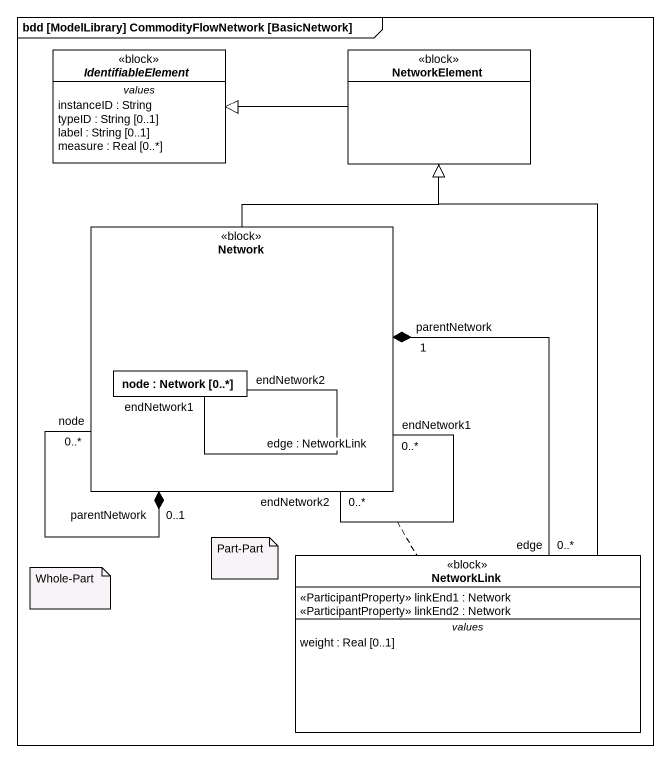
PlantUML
@startuml
mainframe bdd [ModelLibrary] CommodityFlowNetwork [BasicNetwork]
allowmixing
hide circle
hide empty members
abstract class IdentifiableElement <<block>> #FFFFFF {
  -- values --
  instanceID : String
  typeID : String [0..1]
  label : String [0..1]
  measure : Real [0..*]
}
class NetworkElement <<block>> #FFFFFF
rectangle "Network" as Network_ <<block>> #FFFFFF {
  rectangle "node : Network [0..*]" as node_ #FFFFFF
}
class NetworkLink <<block>> #FFFFFF {
  <<ParticipantProperty>> linkEnd1 : Network
  <<ParticipantProperty>> linkEnd2 : Network
  -- values --
  weight : Real [0..1]
}
NetworkElement -left-|> IdentifiableElement
Network_ -up-|> NetworkElement
Network_ "parentNetwork\n0..1" *-- "node\n0..*" Network_
Network_ "0..*\nendNetwork2" -- "0..*\nendNetwork1" Network_
Network_ "parentNetwork\n1" *-- "edge\n0..*" NetworkLink
node_ "endNetwork1" -- "endNetwork2" node_ : edge : NetworkLink
NetworkLink -up-|> NetworkElement
note as N1
  Whole-Part
end note
note as N2
  Part-Part
end note
@enduml
